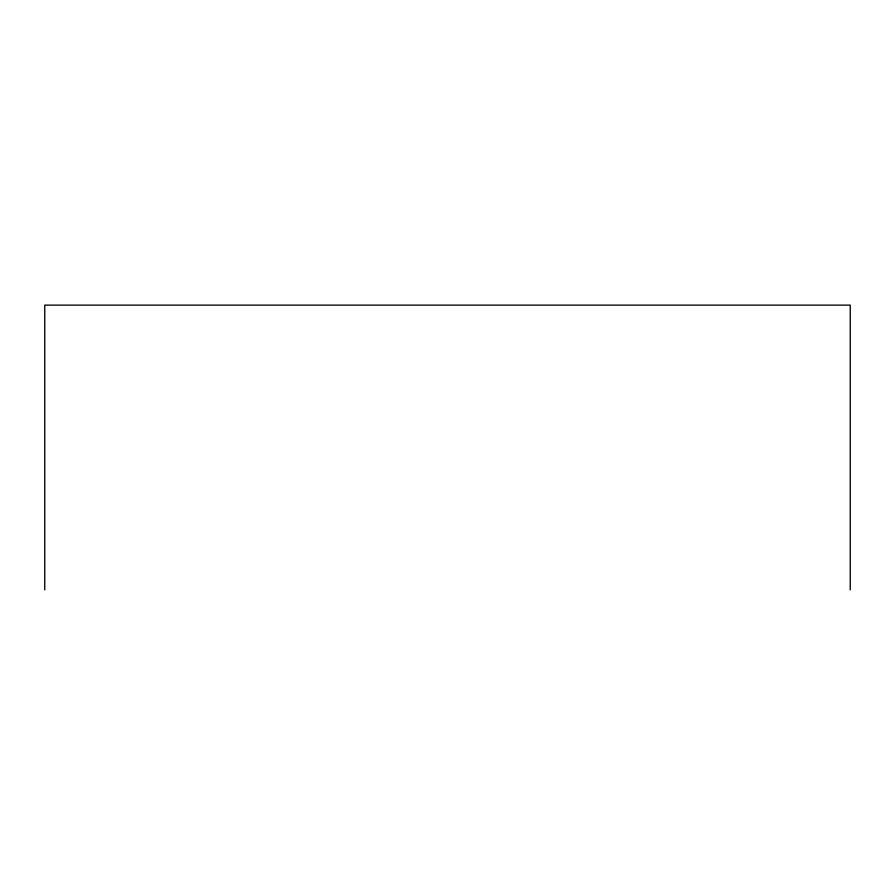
<?xml version="1.0" encoding="UTF-8"?>
<svg xmlns="http://www.w3.org/2000/svg" width="895" height="895" viewBox="0 0 895 895"><rect width="100%" height="100%" fill="white"/><g stroke="black" fill="none" stroke-linecap="round" stroke-linejoin="round"><path stroke-width="1.34" d="M850.25 589.872L850.25 305.128L44.75 305.128L44.75 589.872"/></g></svg>
